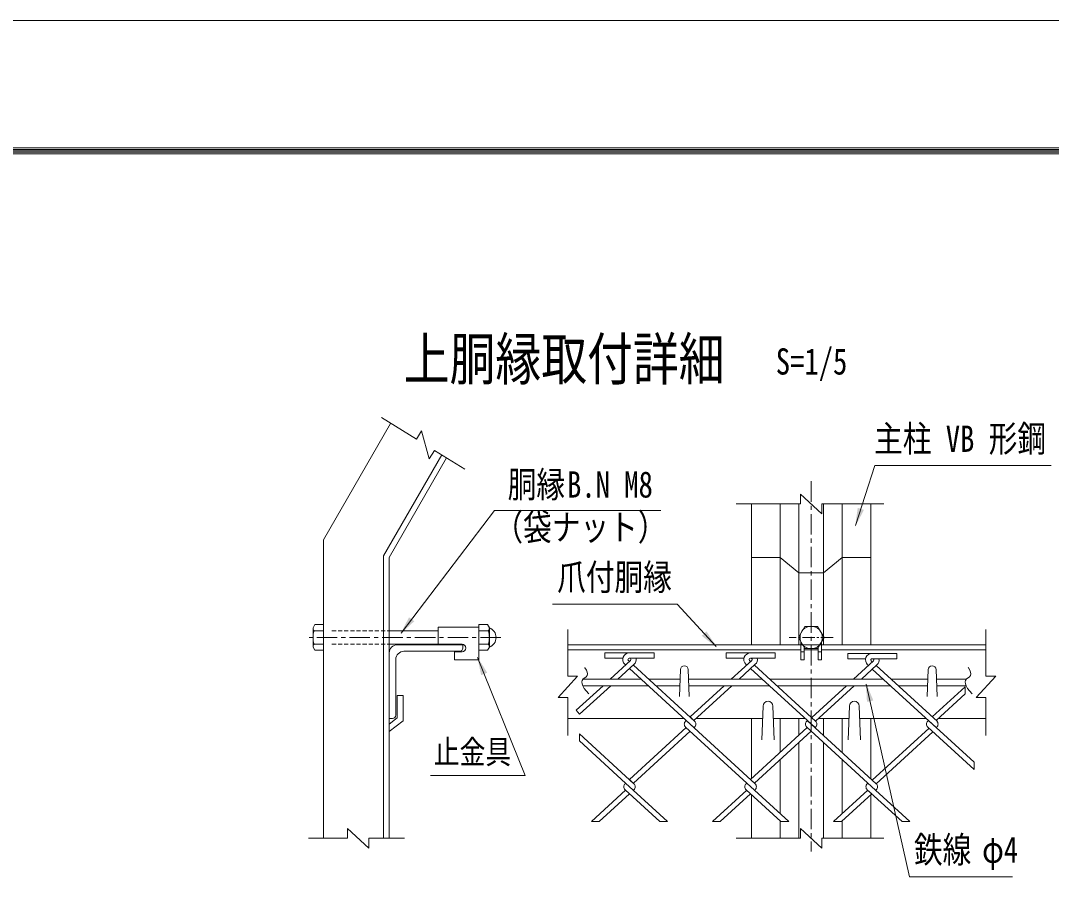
# Model space of a CAD drawing. Units: millimetres, scale not verified, with parts at other scales. Extents: x -4455 to 4455, y -3150 to 3150.
# Drawn here: x 1117 to 3007, y 1553 to 3150 of the extents above; entities that cross this region are included whole.
import ezdxf
from ezdxf.enums import TextEntityAlignment as Align

# ---------------------------------------------------------------- set-up
doc = ezdxf.new("R2010")
doc.units = ezdxf.units.MM
doc.header["$LTSCALE"] = 30
for name, pattern in [('USER1', [2, 1.25, -0.25, 0.25, -0.25]), ('USER4', [1.125, 0.75, -0.125, 0.125, -0.125]), ('USER5', [0.375, 0.25, -0.125])]:
    doc.linetypes.add(name, pattern=pattern)
for name, color, linetype, lineweight in [('0-0_D-STR-TXT', 3, 'Continuous', 13), ('0-1_D-STR2', 2, 'Continuous', 13), ('0-2_D-STR1', 1, 'Continuous', 18), ('0-3_D-STR-DIM', 4, 'Continuous', 13), ('0-4_D-BMK', 2, 'USER4', 13), ('0-6_D-STR3', 3, 'Continuous', 13), ('0-C_7詳細', 3, 'Continuous', 18), ('1-1_D-TTL', 7, 'Continuous', 9)]:
    doc.layers.add(name, color=color, linetype=linetype, lineweight=lineweight)
doc.layers.add('0-8_D-TTL-TXT', color=7, linetype='Continuous')
doc.styles.add('ＭＳ ゴシック', font='')
doc.styles.get('ＭＳ ゴシック').set_extended_font_data('MS Gothic')

msp = doc.modelspace()

# ---------------------------------------------------------------- linework, layer by layer
at = {"layer": '0-0_D-STR-TXT'}
for points in [[(3006.35, 2335.04), (2683.16, 2335.04), (2647.64, 2224.84)], [(2290.84, 2252.6), (1986.04, 2252.6), (1814.59, 2027.71)], [(2935.78, 1581.1), (2746.7, 1581.1), (2667.49, 1934.59)]]:
    msp.add_lwpolyline(points, dxfattribs=at)
at = {"layer": '0-0_D-STR-TXT', "color": 7, "lineweight": 9}
for points in [[(2092.14, 2081.15), (2320.9, 2081.15), (2392.03, 2003.14)], [(1868.54, 1767.06), (2042.11, 1767.06), (1955.08, 1982.89)]]:
    msp.add_lwpolyline(points, dxfattribs=at)
at = {"layer": '0-0_D-STR-TXT'}
for points in [[(2646.93, 2222.65), (2651.81, 2257.33), (2663.22, 2253.65)], [(1813.19, 2025.88), (1829.34, 2056.94), (1838.87, 2049.68)], [(2666.98, 1936.83), (2680.37, 1904.48), (2668.68, 1901.86)]]:
    msp.add_solid(points, dxfattribs=at)
at = {"layer": '0-0_D-STR-TXT', "color": 7}
for points in [[(2393.58, 2001.44), (2365.9, 2022.9), (2374.76, 2030.97)], [(1954.22, 1985.02), (1972.68, 1955.27), (1961.57, 1950.79)]]:
    msp.add_solid(points, dxfattribs=at)
at = {"layer": '0-1_D-STR2', "color": 7, "lineweight": 9}
for p, q in [((2147.7, 1931.51), (2267.65, 1931.51)), ((2148.24, 1943.51), (2254.56, 1943.51)), ((2268.77, 1943.51), (2326.04, 1943.51)), ((2281.86, 1931.51), (2325.6, 1931.51)), ((2341.71, 1943.51), (2476.58, 1943.51)), ((2342.15, 1931.51), (2489.68, 1931.51)), ((2490.79, 1943.51), (2698.61, 1943.51)), ((2503.89, 1931.51), (2711.71, 1931.51)), ((2712.82, 1943.51), (2780.34, 1943.51)), ((2725.92, 1931.51), (2779.91, 1931.51)), ((2796.02, 1943.51), (2851.07, 1943.51)), ((2796.45, 1931.51), (2850.54, 1931.51))]:
    msp.add_line(p, q, dxfattribs=at)
at = {"layer": '0-2_D-STR1'}
for p, q in [((1795.56, 2411.95), (1672.49, 2198.79)), ((1889.28, 2354.29), (1782.49, 2169.32)), ((1898.23, 2348.79), (1792.99, 2166.51)), ((2456.96, 2264.7), (2456.96, 2006.51)), ((2509.46, 2264.7), (2509.46, 2006.51)), ((2543.96, 2264.7), (2543.96, 2006.51)), ((2588.96, 2264.7), (2588.96, 2006.51)), ((2623.46, 2264.7), (2623.46, 2006.51)), ((2675.96, 2264.7), (2675.96, 2006.51)), ((1672.49, 2198.79), (1672.49, 1652.07)), ((1782.49, 2169.32), (1782.49, 1652.07)), ((1792.99, 2166.51), (1792.99, 1652.07)), ((1807.99, 2006.51), (1927.99, 2006.51)), ((1927.99, 2006.51), (1927.99, 2000.51)), ((2120.38, 2006.51), (2547.71, 2006.51)), ((2701.46, 2006.51), (2431.46, 2006.51)), ((2585.21, 2006.51), (2886.79, 2006.51)), ((1792.99, 1871.51), (1792.99, 1991.51)), ((1819.99, 1994.51), (1921.99, 1994.51)), ((2120.38, 1997.51), (2547.71, 1997.51)), ((2553.71, 1997.51), (2579.21, 1997.51)), ((2585.21, 1997.51), (2886.79, 1997.51)), ((1804.99, 1877.51), (1804.99, 1979.51)), ((1807.82, 1913.32), (1807.82, 1872.31)), ((1818.32, 1913.32), (1807.82, 1913.32)), ((1818.32, 1913.32), (1818.32, 1867.16)), ((1792.99, 1860.85), (1807.82, 1872.31)), ((1792.99, 1871.51), (1798.99, 1871.51)), ((2120.38, 1871.51), (2333.13, 1871.51)), ((2355.73, 1871.51), (2477.63, 1871.51)), ((2456.96, 1871.51), (2456.96, 1760.81)), ((2497.28, 1871.51), (2555.16, 1871.51)), ((2509.46, 1871.51), (2509.46, 1808.92)), ((2543.96, 1871.51), (2543.96, 1840.54)), ((2579.9, 1871.51), (2635.63, 1871.51)), ((2588.96, 1871.51), (2588.96, 1840.54)), ((2623.46, 1871.51), (2623.46, 1808.92)), ((2655.28, 1871.51), (2777.19, 1871.51)), ((2675.96, 1871.51), (2675.96, 1760.81)), ((2799.78, 1871.51), (2886.79, 1871.51)), ((1792.99, 1847.58), (1818.32, 1867.16)), ((2543.96, 1827.51), (2543.96, 1652.07)), ((2588.96, 1827.51), (2588.96, 1652.07)), ((2509.46, 1795.9), (2509.46, 1696.91)), ((2623.46, 1795.9), (2623.46, 1696.91)), ((2456.96, 1732), (2456.96, 1652.07)), ((2675.96, 1732), (2675.96, 1652.07)), ((2509.46, 1683.89), (2509.46, 1652.07)), ((2623.46, 1683.89), (2623.46, 1652.07))]:
    msp.add_line(p, q, dxfattribs=at)
for centre, radius, start, end in [((1807.99, 1991.51), 15, 90, 180), ((1819.99, 1979.51), 15, 90, 180), ((1921.99, 2000.51), 6, 270, 0), ((1798.99, 1877.51), 6, 270, 0)]:
    msp.add_arc(centre, radius, start, end, dxfattribs=at)
at = {"layer": '0-3_D-STR-DIM'}
for p, q in [((1842.95, 2383.11), (1779.08, 2422.77)), ((1842.95, 2383.11), (1852.44, 2398.41)), ((1866.39, 2347.37), (1852.44, 2398.41)), ((1875.89, 2362.66), (1866.39, 2347.37)), ((1875.89, 2362.66), (1931.34, 2328.23)), ((1716.79, 1652.07), (1716.79, 1670.07)), ((1755.56, 1634.07), (1716.79, 1670.07)), ((2585.84, 1634.07), (2547.07, 1670.07)), ((2547.07, 1652.07), (2547.07, 1670.07)), ((1716.79, 1652.07), (1644.73, 1652.07)), ((1755.56, 1652.07), (1820.83, 1652.07)), ((1755.56, 1652.07), (1755.56, 1634.07)), ((2547.07, 1652.07), (2429.27, 1652.07)), ((2585.84, 1652.07), (2699.78, 1652.07)), ((2585.84, 1652.07), (2585.84, 1634.07))]:
    msp.add_line(p, q, dxfattribs=at)
at = {"layer": '0-4_D-BMK', "linetype": 'USER1'}
for p, q in [((2566.46, 2306.08), (2566.46, 1627.79)), ((1997.67, 2019.86), (1646.42, 2019.86))]:
    msp.add_line(p, q, dxfattribs=at)
at = {"layer": '0-4_D-BMK'}
msp.add_line((2606.75, 2019.86), (2526.11, 2019.86), dxfattribs=at)
at = {"layer": '0-6_D-STR3'}
for p, q in [((1653.29, 2037.62), (1656.62, 2043.38)), ((1656.62, 2043.38), (1672.49, 2043.38)), ((1672.49, 1996.34), (1672.49, 2043.38)), ((1957.42, 1996.34), (1957.42, 2043.38)), ((1973.29, 2043.38), (1957.42, 2043.38)), ((1976.62, 2037.62), (1973.29, 2043.38)), ((1653.29, 2002.1), (1653.29, 2037.62)), ((1655.35, 2031.86), (1672.49, 2031.86)), ((1792.99, 2031.86), (1882.42, 2031.86)), ((1882.42, 2038.82), (1957.42, 2038.82)), ((1882.42, 2038.82), (1882.42, 2007.32)), ((1957.42, 2038.82), (1957.42, 1978.82)), ((1974.56, 2031.86), (1957.42, 2031.86)), ((1976.62, 2002.1), (1976.62, 2037.62)), ((1655.35, 2007.86), (1672.49, 2007.86)), ((1792.99, 2007.86), (1882.42, 2007.86)), ((1882.42, 2007.32), (1926.67, 2007.32)), ((1974.56, 2007.86), (1957.42, 2007.86)), ((2547.71, 2011.6), (2547.71, 1978.82)), ((2550.18, 2007.32), (2547.71, 2007.32)), ((2582.74, 2007.32), (2585.21, 2007.32)), ((2585.21, 2011.6), (2585.21, 1978.82)), ((1653.29, 2002.1), (1656.62, 1996.34)), ((1656.62, 1996.34), (1672.49, 1996.34)), ((1912.42, 1993.82), (1912.42, 1978.82)), ((1912.42, 1993.82), (1926.67, 1993.82)), ((1973.29, 1996.34), (1957.42, 1996.34)), ((1976.62, 2002.1), (1973.29, 1996.34)), ((2553.71, 1993.82), (2547.71, 1993.82)), ((2553.71, 2001.2), (2553.71, 1978.82)), ((2579.21, 1993.82), (2585.21, 1993.82)), ((1912.42, 1978.82), (1957.42, 1978.82)), ((2553.71, 1978.82), (2547.71, 1978.82))]:
    msp.add_line(p, q, dxfattribs=at)
at = {"layer": '0-6_D-STR3', "color": 1, "linetype": 'USER5'}
for p, q in [((1687.99, 2031.86), (1792.99, 2031.86)), ((1687.99, 2007.86), (1792.99, 2007.86))]:
    msp.add_line(p, q, dxfattribs=at)
at = {"layer": '0-6_D-STR3'}
msp.add_lwpolyline([(2542.94, 2019.86), (2554.7, 2040.23), (2578.22, 2040.23), (2589.98, 2019.86), (2578.22, 1999.49), (2554.7, 1999.49)], close=True, dxfattribs=at)
msp.add_lwpolyline([(2579.21, 2001.2), (2579.21, 1978.82), (2585.21, 1978.82)], dxfattribs=at)
msp.add_circle((2566.46, 2019.86), 20.4, dxfattribs=at)
for centre, radius, start, end in [((1662.38, 2037.62), 9.09, 180, 219.3382), ((1689.29, 2019.86), 36, 160.52878, 199.47122), ((1967.53, 2037.62), 9.09, 320.6618, 0), ((1940.62, 2019.86), 36, 340.52878, 19.47122), ((1969.8, 2019.86), 19.02, 291.00774, 68.99226), ((1662.38, 2002.1), 9.09, 140.6618, 180), ((1926.67, 2000.57), 6.75, 270, 90), ((1967.53, 2002.1), 9.09, 0, 39.3382)]:
    msp.add_arc(centre, radius, start, end, dxfattribs=at)
at = {"layer": '0-C_7詳細', "color": 4}
for p, q in [((2585.84, 2246.7), (2547.07, 2282.7)), ((2547.07, 2264.7), (2547.07, 2282.7)), ((2547.07, 2264.7), (2429.27, 2264.7)), ((2585.84, 2264.7), (2699.78, 2264.7)), ((2585.84, 2264.7), (2585.84, 2246.7)), ((2120.38, 1948.94), (2120.38, 2034.53)), ((2886.79, 1948.94), (2886.79, 2034.53)), ((2138.38, 1948.94), (2102.38, 1910.17)), ((2120.38, 1948.94), (2138.38, 1948.94)), ((2120.38, 1910.17), (2102.38, 1910.17)), ((2120.38, 1910.17), (2120.38, 1839.98)), ((2886.79, 1910.17), (2868.79, 1910.17)), ((2886.79, 1910.17), (2886.79, 1839.98))]:
    msp.add_line(p, q, dxfattribs=at)
at = {"layer": '0-C_7詳細', "color": 7, "lineweight": 9}
for p, q in [((2588.96, 2138.37), (2623.46, 2166.51)), ((2623.46, 2166.51), (2675.96, 2166.51)), ((2543.96, 2138.37), (2588.96, 2138.37)), ((2550.65, 2006.51), (2582.27, 2006.51)), ((2226.31, 1969.39), (2224.87, 1970.71)), ((2240.52, 1969.39), (2241.96, 1970.71)), ((2324.88, 1911.68), (2326.68, 1960.88)), ((2342.88, 1911.68), (2341.08, 1960.88)), ((2779.18, 1911.68), (2780.98, 1960.88)), ((2797.18, 1911.68), (2795.38, 1960.88)), ((2476.21, 1832.51), (2478.46, 1894.01)), ((2498.71, 1832.51), (2496.46, 1894.01)), ((2634.21, 1832.51), (2636.46, 1894.01)), ((2656.71, 1832.51), (2654.46, 1894.01)), ((2574.63, 1855.62), (2573.56, 1854.64))]:
    msp.add_line(p, q, dxfattribs=at)
at = {"layer": '0-C_7詳細'}
for p, q in [((2188.41, 1991.55), (2188.41, 1981.95)), ((2233.85, 1991.55), (2188.41, 1991.55)), ((2232.98, 1991.55), (2278.41, 1991.55)), ((2278.41, 1991.55), (2278.41, 1981.95)), ((2455.88, 1991.55), (2410.44, 1991.55)), ((2410.44, 1991.55), (2410.44, 1981.95)), ((2455.01, 1991.55), (2500.44, 1991.55)), ((2500.44, 1991.55), (2500.44, 1981.95)), ((2633.54, 1990.57), (2633.54, 1980.97)), ((2678.98, 1990.57), (2633.54, 1990.57)), ((2678.11, 1990.57), (2723.54, 1990.57)), ((2723.54, 1990.57), (2723.54, 1980.97)), ((2221.22, 1981.95), (2188.41, 1981.95)), ((2235.47, 1977.78), (2198.06, 1943.51)), ((2241.96, 1970.71), (2212.27, 1943.51)), ((2233.41, 1975.9), (2231.36, 1977.78)), ((2232.98, 1981.95), (2278.41, 1981.95)), ((2233.85, 1981.95), (2232.98, 1981.95)), ((2233.41, 1975.9), (2235.47, 1977.78)), ((2352.6, 1866.68), (2240.52, 1969.39)), ((2443.25, 1981.95), (2410.44, 1981.95)), ((2457.5, 1977.78), (2420.09, 1943.51)), ((2463.99, 1970.71), (2434.3, 1943.51)), ((2448.34, 1969.39), (2446.9, 1970.71)), ((2455.44, 1975.9), (2453.39, 1977.78)), ((2455.01, 1981.95), (2500.44, 1981.95)), ((2455.88, 1981.95), (2455.01, 1981.95)), ((2574.63, 1866.68), (2462.55, 1969.39)), ((2666.35, 1980.97), (2633.54, 1980.97)), ((2680.6, 1976.8), (2644.26, 1943.51)), ((2687.08, 1969.73), (2658.47, 1943.51)), ((2671.44, 1968.41), (2670, 1969.73)), ((2678.54, 1974.92), (2676.48, 1976.8)), ((2678.11, 1980.97), (2723.54, 1980.97)), ((2678.98, 1980.97), (2678.11, 1980.97)), ((2797.73, 1865.7), (2685.65, 1968.41)), ((2351.53, 1854.64), (2233.41, 1962.88)), ((2573.56, 1854.64), (2455.44, 1962.88)), ((2796.66, 1853.66), (2678.54, 1961.9)), ((2184.97, 1931.51), (2135.86, 1886.51)), ((2407, 1931.51), (2344.43, 1874.17)), ((2421.21, 1931.51), (2351.53, 1867.66)), ((2631.17, 1931.51), (2567.53, 1873.19)), ((2645.38, 1931.51), (2574.63, 1866.68)), ((2848.83, 1929.47), (2788.49, 1874.17)), ((2848.83, 1929.47), (2848.83, 1916.45)), ((2848.83, 1916.45), (2795.59, 1867.66)), ((2352.6, 1866.68), (2344.43, 1874.17)), ((2337.32, 1854.64), (2233.41, 1759.43)), ((2337.32, 1867.66), (2336.25, 1866.68)), ((2337.32, 1867.66), (2336.25, 1866.68)), ((2448.34, 1752.92), (2336.25, 1855.62)), ((2463.62, 1751.94), (2337.32, 1867.66)), ((2352.6, 1855.62), (2351.53, 1854.64)), ((2559.35, 1854.64), (2455.44, 1759.43)), ((2559.35, 1867.66), (2558.28, 1866.68)), ((2559.35, 1867.66), (2558.28, 1866.68)), ((2684.58, 1739.9), (2558.28, 1855.62)), ((2685.65, 1751.94), (2559.35, 1867.66)), ((2782.45, 1853.66), (2678.54, 1758.45)), ((2781.38, 1867.66), (2780.31, 1866.68)), ((2781.38, 1867.66), (2780.31, 1866.68)), ((2788.49, 1848.13), (2780.31, 1855.62)), ((2864.95, 1778.07), (2780.31, 1855.62)), ((2864.95, 1791.09), (2781.38, 1867.66)), ((2796.66, 1855.62), (2795.59, 1854.64)), ((2796.66, 1855.62), (2795.59, 1854.64)), ((2241.59, 1751.94), (2141.96, 1843.23)), ((2141.96, 1830.21), (2141.96, 1843.23)), ((2344.43, 1848.13), (2240.52, 1752.92)), ((2566.46, 1848.13), (2462.55, 1752.92)), ((2789.56, 1847.15), (2685.65, 1751.94)), ((2226.31, 1752.92), (2141.96, 1830.21)), ((2864.95, 1791.09), (2864.95, 1778.07)), ((2241.59, 1751.94), (2233.41, 1759.43)), ((2463.62, 1751.94), (2455.44, 1759.43)), ((2226.31, 1739.9), (2163.51, 1682.35)), ((2226.31, 1752.92), (2225.24, 1751.94)), ((2226.31, 1752.92), (2225.24, 1751.94)), ((2289.11, 1682.35), (2225.24, 1740.88)), ((2303.32, 1682.35), (2226.31, 1752.92)), ((2241.59, 1740.88), (2240.52, 1739.9)), ((2448.34, 1739.9), (2385.54, 1682.35)), ((2448.34, 1752.92), (2447.27, 1751.94)), ((2448.34, 1752.92), (2447.27, 1751.94)), ((2511.14, 1682.35), (2447.27, 1740.88)), ((2525.35, 1682.35), (2448.34, 1752.92)), ((2463.62, 1740.88), (2462.55, 1739.9)), ((2670.37, 1739.9), (2607.57, 1682.35)), ((2670.37, 1752.92), (2669.3, 1751.94)), ((2670.37, 1752.92), (2669.3, 1751.94)), ((2733.16, 1682.35), (2669.3, 1740.88)), ((2677.47, 1733.39), (2669.3, 1740.88)), ((2685.65, 1740.88), (2684.58, 1739.9)), ((2685.65, 1740.88), (2684.58, 1739.9)), ((2747.37, 1682.35), (2684.58, 1739.9)), ((2233.41, 1733.39), (2177.72, 1682.35)), ((2455.44, 1733.39), (2399.75, 1682.35)), ((2677.47, 1733.39), (2621.78, 1682.35)), ((2177.72, 1682.35), (2163.51, 1682.35)), ((2303.32, 1682.35), (2289.11, 1682.35)), ((2399.75, 1682.35), (2385.54, 1682.35)), ((2525.35, 1682.35), (2511.14, 1682.35)), ((2621.78, 1682.35), (2607.57, 1682.35)), ((2747.37, 1682.35), (2733.16, 1682.35))]:
    msp.add_line(p, q, dxfattribs=at)
at = {"layer": '0-C_7詳細', "color": 7, "lineweight": 9}
msp.add_lwpolyline([(2543.96, 2138.37), (2509.46, 2166.51), (2456.96, 2166.51)], dxfattribs=at)
at = {"layer": '0-C_7詳細', "color": 4}
for points in [[(2151.44, 1964.78), (2151.75, 1964.39), (2154.41, 1960.19), (2155.98, 1956.43), (2156.45, 1953.12), (2155.82, 1950.24), (2154.1, 1947.81), (2151.28, 1945.82), (2148.46, 1943.81), (2146.7, 1941.33), (2146.02, 1938.38), (2146.41, 1934.94), (2147.88, 1931.04), (2150.42, 1926.65), (2154.03, 1921.8), (2158.72, 1916.46)], [(2854.27, 1964.78), (2854.59, 1964.39), (2857.25, 1960.19), (2858.81, 1956.43), (2859.28, 1953.12), (2858.66, 1950.24), (2856.94, 1947.81), (2854.12, 1945.82), (2851.29, 1943.81), (2849.54, 1941.33), (2848.86, 1938.38), (2849.25, 1934.94), (2850.72, 1931.04), (2853.26, 1926.65), (2856.87, 1921.8), (2861.56, 1916.46)], [(2886.79, 1948.94), (2904.79, 1948.94), (2868.79, 1910.17)]]:
    msp.add_lwpolyline(points, dxfattribs=at)
at = {"layer": '0-C_7詳細'}
msp.add_lwpolyline([(2199.18, 1931.51), (2141.96, 1879.08), (2135.86, 1886.51)], dxfattribs=at)
for centre, radius, start, end in [((2232.98, 1979.55), 12, 90, 227.5), ((2455.01, 1979.55), 12, 90, 227.5), ((2678.11, 1978.57), 12, 90, 227.5), ((2232.98, 1979.55), 2.4, 90, 227.5), ((2233.85, 1979.55), 2.4, 312.5, 90), ((2233.85, 1979.55), 12, 312.5, 11.53696), ((2455.01, 1979.55), 2.4, 90, 227.5), ((2455.88, 1979.55), 2.4, 312.5, 90), ((2455.88, 1979.55), 12, 312.5, 11.53696), ((2678.11, 1978.57), 2.4, 90, 227.5), ((2678.98, 1978.57), 2.4, 312.5, 90), ((2678.98, 1978.57), 12, 312.5, 11.53696), ((2341.32, 1861.15), 7.5, 132.5, 227.5), ((2347.54, 1861.15), 7.5, 312.5, 47.5), ((2563.35, 1861.15), 7.5, 132.5, 227.5), ((2569.57, 1861.15), 7.5, 312.5, 47.5), ((2785.38, 1861.15), 7.5, 132.5, 227.5), ((2791.59, 1861.15), 7.5, 312.5, 47.5), ((2230.31, 1746.41), 7.5, 132.5, 227.5), ((2236.52, 1746.41), 7.5, 312.5, 47.5), ((2452.33, 1746.41), 7.5, 132.5, 227.5), ((2458.55, 1746.41), 7.5, 312.5, 47.5), ((2674.36, 1746.41), 7.5, 132.5, 227.5), ((2680.58, 1746.41), 7.5, 312.5, 47.5)]:
    msp.add_arc(centre, radius, start, end, dxfattribs=at)
at = {"layer": '0-C_7詳細', "color": 7, "lineweight": 9}
for centre, radius in [((2333.88, 1960.88), 7.2), ((2788.18, 1960.88), 7.2), ((2487.46, 1894.01), 9), ((2645.46, 1894.01), 9)]:
    msp.add_arc(centre, radius, 0, 180, dxfattribs=at)
at = {"layer": '1-1_D-TTL', "color": 2, "lineweight": 18}
msp.add_lwpolyline([(-4454.84, 3150.24), (4454.86, 3150.24), (4454.86, -3150.19), (-4454.84, -3150.19)], close=True, dxfattribs=at)
at = {"layer": '1-1_D-TTL'}
for points in [[(-4168.46, 2916.89), (4168.47, 2916.89), (4168.47, -2916.84), (-4168.46, -2916.84)], [(-4165.8, 2914.24), (4165.82, 2914.24), (4165.82, -2914.19), (-4165.8, -2914.19)], [(-4163.15, 2911.59), (4163.17, 2911.59), (4163.17, -2911.54), (-4163.15, -2911.54)], [(-4160.5, 2908.94), (4160.52, 2908.94), (4160.52, -2908.88), (-4160.5, -2908.88)], [(-4157.85, 2906.28), (4157.87, 2906.28), (4157.87, -2906.23), (-4157.85, -2906.23)]]:
    msp.add_lwpolyline(points, close=True, dxfattribs=at)

# ---------------------------------------------------------------- texts
at = {"layer": '0-0_D-STR-TXT', "style": 'ＭＳ ゴシック', "width": 0.8}
for s, height, p in [('主柱 VB 形鋼', 48.17, (2681.89, 2345.58)), ('胴縁', 48.17, (2010.13, 2261.77)), ('B.N M8', 48.17, (2118.99, 2261.77)), ('（袋ナット）', 48.17, (1985.84, 2183.52)), ('爪付胴縁', 48.17, (2100.86, 2092.05)), ('止金具', 43.33, (1874.75, 1775.49)), ('鉄線', 48.17, (2754.85, 1592.56)), ('φ4', 48.17, (2879.77, 1592.56))]:
    msp.add_text(s, height=height, dxfattribs=at).set_placement(p, align=Align.BOTTOM_LEFT)
at = {"layer": '0-8_D-TTL-TXT', "style": 'ＭＳ ゴシック', "width": 0.8}
msp.add_text('上胴縁取付詳細', height=76.98, dxfattribs=at).set_placement((1819.68, 2468.7), align=Align.BOTTOM_LEFT)
at = {"layer": '0-8_D-TTL-TXT', "color": 3, "style": 'ＭＳ ゴシック', "width": 0.8}
msp.add_text('S=1/5', height=48.17, dxfattribs=at).set_placement((2501.61, 2487.15), align=Align.BOTTOM_LEFT)

doc.saveas('drawing.dxf')
